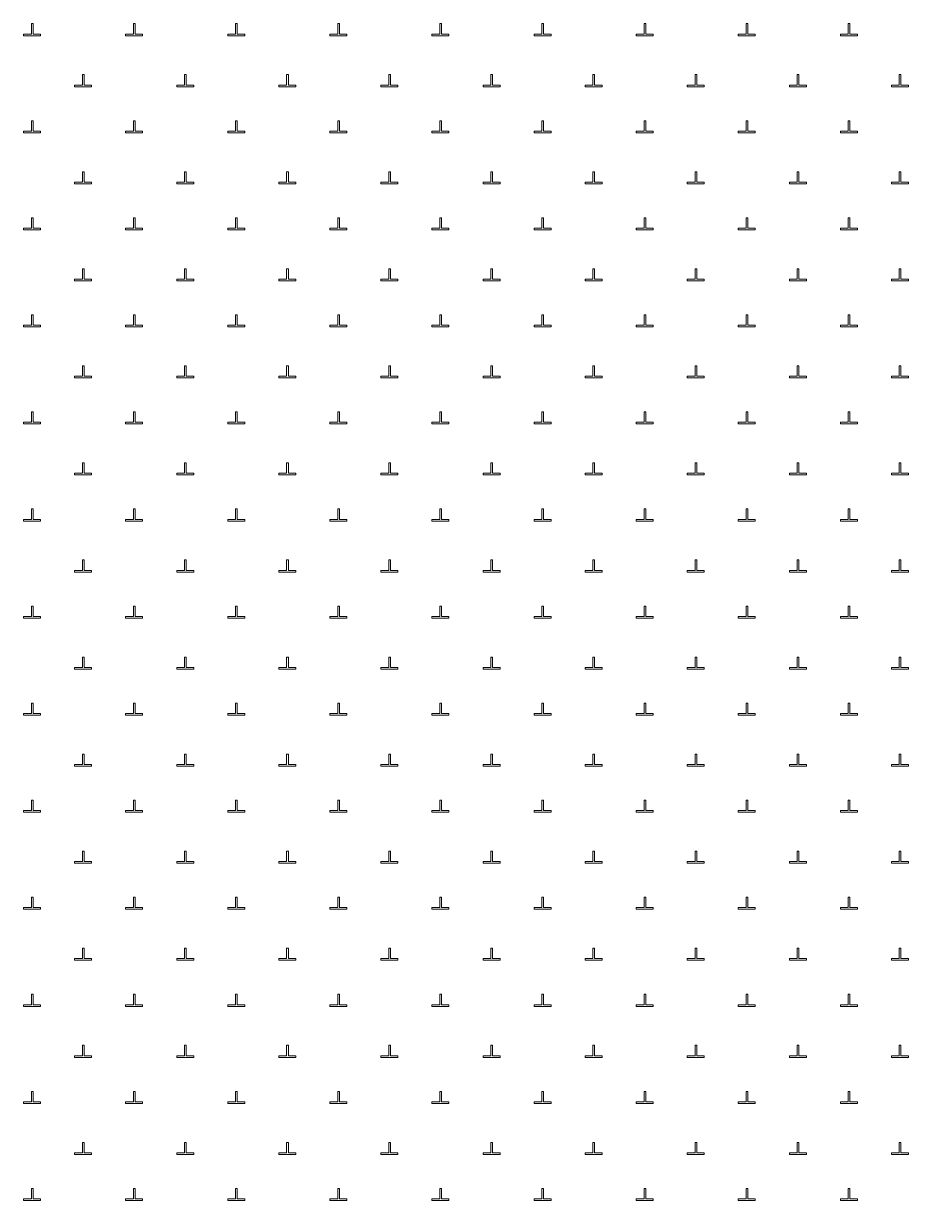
# Model space of a CAD drawing. Header units: metres. Extents: x 551390 to 552118, y 1837759 to 1838646.
# Drawn here: x 551945.41 to 551971.41, y 1838437.78 to 1838472.36 of the extents above; entities that cross this region are included whole.
import ezdxf

# ---------------------------------------------------------------- set-up
doc = ezdxf.new("R2010")
doc.units = ezdxf.units.M
doc.header["$LTSCALE"] = 0.8
doc.layers.add('19', color=7, linetype='Continuous', lineweight=13)

msp = doc.modelspace()

# ---------------------------------------------------------------- linework, layer by layer
at = {"layer": '19'}
for points in [[(551945.41, 1838472), (551945.91, 1838472), (551945.91, 1838472.05), (551945.69, 1838472.05), (551945.69, 1838472.36), (551945.64, 1838472.36), (551945.64, 1838472.05), (551945.41, 1838472.05)], [(551948.41, 1838472), (551948.91, 1838472), (551948.91, 1838472.05), (551948.69, 1838472.05), (551948.69, 1838472.36), (551948.64, 1838472.36), (551948.64, 1838472.05), (551948.41, 1838472.05)], [(551951.41, 1838472), (551951.91, 1838472), (551951.91, 1838472.05), (551951.69, 1838472.05), (551951.69, 1838472.36), (551951.64, 1838472.36), (551951.64, 1838472.05), (551951.41, 1838472.05)], [(551954.41, 1838472), (551954.91, 1838472), (551954.91, 1838472.05), (551954.69, 1838472.05), (551954.69, 1838472.36), (551954.64, 1838472.36), (551954.64, 1838472.05), (551954.41, 1838472.05)], [(551957.41, 1838472), (551957.91, 1838472), (551957.91, 1838472.05), (551957.69, 1838472.05), (551957.69, 1838472.36), (551957.64, 1838472.36), (551957.64, 1838472.05), (551957.41, 1838472.05)], [(551960.41, 1838472), (551960.91, 1838472), (551960.91, 1838472.05), (551960.69, 1838472.05), (551960.69, 1838472.36), (551960.64, 1838472.36), (551960.64, 1838472.05), (551960.41, 1838472.05)], [(551963.41, 1838472), (551963.91, 1838472), (551963.91, 1838472.05), (551963.69, 1838472.05), (551963.69, 1838472.36), (551963.64, 1838472.36), (551963.64, 1838472.05), (551963.41, 1838472.05)], [(551966.41, 1838472), (551966.91, 1838472), (551966.91, 1838472.05), (551966.69, 1838472.05), (551966.69, 1838472.36), (551966.64, 1838472.36), (551966.64, 1838472.05), (551966.41, 1838472.05)], [(551969.41, 1838472), (551969.91, 1838472), (551969.91, 1838472.05), (551969.69, 1838472.05), (551969.69, 1838472.36), (551969.64, 1838472.36), (551969.64, 1838472.05), (551969.41, 1838472.05)], [(551946.91, 1838470.5), (551947.41, 1838470.5), (551947.41, 1838470.55), (551947.19, 1838470.55), (551947.19, 1838470.86), (551947.14, 1838470.86), (551947.14, 1838470.55), (551946.91, 1838470.55)], [(551949.91, 1838470.5), (551950.41, 1838470.5), (551950.41, 1838470.55), (551950.19, 1838470.55), (551950.19, 1838470.86), (551950.14, 1838470.86), (551950.14, 1838470.55), (551949.91, 1838470.55)], [(551952.91, 1838470.5), (551953.41, 1838470.5), (551953.41, 1838470.55), (551953.19, 1838470.55), (551953.19, 1838470.86), (551953.14, 1838470.86), (551953.14, 1838470.55), (551952.91, 1838470.55)], [(551955.91, 1838470.5), (551956.41, 1838470.5), (551956.41, 1838470.55), (551956.19, 1838470.55), (551956.19, 1838470.86), (551956.14, 1838470.86), (551956.14, 1838470.55), (551955.91, 1838470.55)], [(551958.91, 1838470.5), (551959.41, 1838470.5), (551959.41, 1838470.55), (551959.19, 1838470.55), (551959.19, 1838470.86), (551959.14, 1838470.86), (551959.14, 1838470.55), (551958.91, 1838470.55)], [(551961.91, 1838470.5), (551962.41, 1838470.5), (551962.41, 1838470.55), (551962.19, 1838470.55), (551962.19, 1838470.86), (551962.14, 1838470.86), (551962.14, 1838470.55), (551961.91, 1838470.55)], [(551964.91, 1838470.5), (551965.41, 1838470.5), (551965.41, 1838470.55), (551965.19, 1838470.55), (551965.19, 1838470.86), (551965.14, 1838470.86), (551965.14, 1838470.55), (551964.91, 1838470.55)], [(551967.91, 1838470.5), (551968.41, 1838470.5), (551968.41, 1838470.55), (551968.19, 1838470.55), (551968.19, 1838470.86), (551968.14, 1838470.86), (551968.14, 1838470.55), (551967.91, 1838470.55)], [(551970.91, 1838470.5), (551971.41, 1838470.5), (551971.41, 1838470.55), (551971.19, 1838470.55), (551971.19, 1838470.86), (551971.14, 1838470.86), (551971.14, 1838470.55), (551970.91, 1838470.55)], [(551945.41, 1838469.15), (551945.91, 1838469.15), (551945.91, 1838469.2), (551945.69, 1838469.2), (551945.69, 1838469.5), (551945.64, 1838469.5), (551945.64, 1838469.2), (551945.41, 1838469.2)], [(551948.41, 1838469.15), (551948.91, 1838469.15), (551948.91, 1838469.2), (551948.69, 1838469.2), (551948.69, 1838469.5), (551948.64, 1838469.5), (551948.64, 1838469.2), (551948.41, 1838469.2)], [(551951.41, 1838469.15), (551951.91, 1838469.15), (551951.91, 1838469.2), (551951.69, 1838469.2), (551951.69, 1838469.5), (551951.64, 1838469.5), (551951.64, 1838469.2), (551951.41, 1838469.2)], [(551954.41, 1838469.15), (551954.91, 1838469.15), (551954.91, 1838469.2), (551954.69, 1838469.2), (551954.69, 1838469.5), (551954.64, 1838469.5), (551954.64, 1838469.2), (551954.41, 1838469.2)], [(551957.41, 1838469.15), (551957.91, 1838469.15), (551957.91, 1838469.2), (551957.69, 1838469.2), (551957.69, 1838469.5), (551957.64, 1838469.5), (551957.64, 1838469.2), (551957.41, 1838469.2)], [(551960.41, 1838469.15), (551960.91, 1838469.15), (551960.91, 1838469.2), (551960.69, 1838469.2), (551960.69, 1838469.5), (551960.64, 1838469.5), (551960.64, 1838469.2), (551960.41, 1838469.2)], [(551963.41, 1838469.15), (551963.91, 1838469.15), (551963.91, 1838469.2), (551963.69, 1838469.2), (551963.69, 1838469.5), (551963.64, 1838469.5), (551963.64, 1838469.2), (551963.41, 1838469.2)], [(551966.41, 1838469.15), (551966.91, 1838469.15), (551966.91, 1838469.2), (551966.69, 1838469.2), (551966.69, 1838469.5), (551966.64, 1838469.5), (551966.64, 1838469.2), (551966.41, 1838469.2)], [(551969.41, 1838469.15), (551969.91, 1838469.15), (551969.91, 1838469.2), (551969.69, 1838469.2), (551969.69, 1838469.5), (551969.64, 1838469.5), (551969.64, 1838469.2), (551969.41, 1838469.2)], [(551946.91, 1838467.65), (551947.41, 1838467.65), (551947.41, 1838467.7), (551947.19, 1838467.7), (551947.19, 1838468), (551947.14, 1838468), (551947.14, 1838467.7), (551946.91, 1838467.7)], [(551949.91, 1838467.65), (551950.41, 1838467.65), (551950.41, 1838467.7), (551950.19, 1838467.7), (551950.19, 1838468), (551950.14, 1838468), (551950.14, 1838467.7), (551949.91, 1838467.7)], [(551952.91, 1838467.65), (551953.41, 1838467.65), (551953.41, 1838467.7), (551953.19, 1838467.7), (551953.19, 1838468), (551953.14, 1838468), (551953.14, 1838467.7), (551952.91, 1838467.7)], [(551955.91, 1838467.65), (551956.41, 1838467.65), (551956.41, 1838467.7), (551956.19, 1838467.7), (551956.19, 1838468), (551956.14, 1838468), (551956.14, 1838467.7), (551955.91, 1838467.7)], [(551958.91, 1838467.65), (551959.41, 1838467.65), (551959.41, 1838467.7), (551959.19, 1838467.7), (551959.19, 1838468), (551959.14, 1838468), (551959.14, 1838467.7), (551958.91, 1838467.7)], [(551961.91, 1838467.65), (551962.41, 1838467.65), (551962.41, 1838467.7), (551962.19, 1838467.7), (551962.19, 1838468), (551962.14, 1838468), (551962.14, 1838467.7), (551961.91, 1838467.7)], [(551964.91, 1838467.65), (551965.41, 1838467.65), (551965.41, 1838467.7), (551965.19, 1838467.7), (551965.19, 1838468), (551965.14, 1838468), (551965.14, 1838467.7), (551964.91, 1838467.7)], [(551967.91, 1838467.65), (551968.41, 1838467.65), (551968.41, 1838467.7), (551968.19, 1838467.7), (551968.19, 1838468), (551968.14, 1838468), (551968.14, 1838467.7), (551967.91, 1838467.7)], [(551970.91, 1838467.65), (551971.41, 1838467.65), (551971.41, 1838467.7), (551971.19, 1838467.7), (551971.19, 1838468), (551971.14, 1838468), (551971.14, 1838467.7), (551970.91, 1838467.7)], [(551945.41, 1838466.3), (551945.91, 1838466.3), (551945.91, 1838466.35), (551945.69, 1838466.35), (551945.69, 1838466.65), (551945.64, 1838466.65), (551945.64, 1838466.35), (551945.41, 1838466.35)], [(551948.41, 1838466.3), (551948.91, 1838466.3), (551948.91, 1838466.35), (551948.69, 1838466.35), (551948.69, 1838466.65), (551948.64, 1838466.65), (551948.64, 1838466.35), (551948.41, 1838466.35)], [(551951.41, 1838466.3), (551951.91, 1838466.3), (551951.91, 1838466.35), (551951.69, 1838466.35), (551951.69, 1838466.65), (551951.64, 1838466.65), (551951.64, 1838466.35), (551951.41, 1838466.35)], [(551954.41, 1838466.3), (551954.91, 1838466.3), (551954.91, 1838466.35), (551954.69, 1838466.35), (551954.69, 1838466.65), (551954.64, 1838466.65), (551954.64, 1838466.35), (551954.41, 1838466.35)], [(551957.41, 1838466.3), (551957.91, 1838466.3), (551957.91, 1838466.35), (551957.69, 1838466.35), (551957.69, 1838466.65), (551957.64, 1838466.65), (551957.64, 1838466.35), (551957.41, 1838466.35)], [(551960.41, 1838466.3), (551960.91, 1838466.3), (551960.91, 1838466.35), (551960.69, 1838466.35), (551960.69, 1838466.65), (551960.64, 1838466.65), (551960.64, 1838466.35), (551960.41, 1838466.35)], [(551963.41, 1838466.3), (551963.91, 1838466.3), (551963.91, 1838466.35), (551963.69, 1838466.35), (551963.69, 1838466.65), (551963.64, 1838466.65), (551963.64, 1838466.35), (551963.41, 1838466.35)], [(551966.41, 1838466.3), (551966.91, 1838466.3), (551966.91, 1838466.35), (551966.69, 1838466.35), (551966.69, 1838466.65), (551966.64, 1838466.65), (551966.64, 1838466.35), (551966.41, 1838466.35)], [(551969.41, 1838466.3), (551969.91, 1838466.3), (551969.91, 1838466.35), (551969.69, 1838466.35), (551969.69, 1838466.65), (551969.64, 1838466.65), (551969.64, 1838466.35), (551969.41, 1838466.35)], [(551946.91, 1838464.8), (551947.41, 1838464.8), (551947.41, 1838464.85), (551947.19, 1838464.85), (551947.19, 1838465.15), (551947.14, 1838465.15), (551947.14, 1838464.85), (551946.91, 1838464.85)], [(551949.91, 1838464.8), (551950.41, 1838464.8), (551950.41, 1838464.85), (551950.19, 1838464.85), (551950.19, 1838465.15), (551950.14, 1838465.15), (551950.14, 1838464.85), (551949.91, 1838464.85)], [(551952.91, 1838464.8), (551953.41, 1838464.8), (551953.41, 1838464.85), (551953.19, 1838464.85), (551953.19, 1838465.15), (551953.14, 1838465.15), (551953.14, 1838464.85), (551952.91, 1838464.85)], [(551955.91, 1838464.8), (551956.41, 1838464.8), (551956.41, 1838464.85), (551956.19, 1838464.85), (551956.19, 1838465.15), (551956.14, 1838465.15), (551956.14, 1838464.85), (551955.91, 1838464.85)], [(551958.91, 1838464.8), (551959.41, 1838464.8), (551959.41, 1838464.85), (551959.19, 1838464.85), (551959.19, 1838465.15), (551959.14, 1838465.15), (551959.14, 1838464.85), (551958.91, 1838464.85)], [(551961.91, 1838464.8), (551962.41, 1838464.8), (551962.41, 1838464.85), (551962.19, 1838464.85), (551962.19, 1838465.15), (551962.14, 1838465.15), (551962.14, 1838464.85), (551961.91, 1838464.85)], [(551964.91, 1838464.8), (551965.41, 1838464.8), (551965.41, 1838464.85), (551965.19, 1838464.85), (551965.19, 1838465.15), (551965.14, 1838465.15), (551965.14, 1838464.85), (551964.91, 1838464.85)], [(551967.91, 1838464.8), (551968.41, 1838464.8), (551968.41, 1838464.85), (551968.19, 1838464.85), (551968.19, 1838465.15), (551968.14, 1838465.15), (551968.14, 1838464.85), (551967.91, 1838464.85)], [(551970.91, 1838464.8), (551971.41, 1838464.8), (551971.41, 1838464.85), (551971.19, 1838464.85), (551971.19, 1838465.15), (551971.14, 1838465.15), (551971.14, 1838464.85), (551970.91, 1838464.85)], [(551945.41, 1838463.45), (551945.91, 1838463.45), (551945.91, 1838463.5), (551945.69, 1838463.5), (551945.69, 1838463.8), (551945.64, 1838463.8), (551945.64, 1838463.5), (551945.41, 1838463.5)], [(551948.41, 1838463.45), (551948.91, 1838463.45), (551948.91, 1838463.5), (551948.69, 1838463.5), (551948.69, 1838463.8), (551948.64, 1838463.8), (551948.64, 1838463.5), (551948.41, 1838463.5)], [(551951.41, 1838463.45), (551951.91, 1838463.45), (551951.91, 1838463.5), (551951.69, 1838463.5), (551951.69, 1838463.8), (551951.64, 1838463.8), (551951.64, 1838463.5), (551951.41, 1838463.5)], [(551954.41, 1838463.45), (551954.91, 1838463.45), (551954.91, 1838463.5), (551954.69, 1838463.5), (551954.69, 1838463.8), (551954.64, 1838463.8), (551954.64, 1838463.5), (551954.41, 1838463.5)], [(551957.41, 1838463.45), (551957.91, 1838463.45), (551957.91, 1838463.5), (551957.69, 1838463.5), (551957.69, 1838463.8), (551957.64, 1838463.8), (551957.64, 1838463.5), (551957.41, 1838463.5)], [(551960.41, 1838463.45), (551960.91, 1838463.45), (551960.91, 1838463.5), (551960.69, 1838463.5), (551960.69, 1838463.8), (551960.64, 1838463.8), (551960.64, 1838463.5), (551960.41, 1838463.5)], [(551963.41, 1838463.45), (551963.91, 1838463.45), (551963.91, 1838463.5), (551963.69, 1838463.5), (551963.69, 1838463.8), (551963.64, 1838463.8), (551963.64, 1838463.5), (551963.41, 1838463.5)], [(551966.41, 1838463.45), (551966.91, 1838463.45), (551966.91, 1838463.5), (551966.69, 1838463.5), (551966.69, 1838463.8), (551966.64, 1838463.8), (551966.64, 1838463.5), (551966.41, 1838463.5)], [(551969.41, 1838463.45), (551969.91, 1838463.45), (551969.91, 1838463.5), (551969.69, 1838463.5), (551969.69, 1838463.8), (551969.64, 1838463.8), (551969.64, 1838463.5), (551969.41, 1838463.5)], [(551946.91, 1838461.95), (551947.41, 1838461.95), (551947.41, 1838462), (551947.19, 1838462), (551947.19, 1838462.3), (551947.14, 1838462.3), (551947.14, 1838462), (551946.91, 1838462)], [(551949.91, 1838461.95), (551950.41, 1838461.95), (551950.41, 1838462), (551950.19, 1838462), (551950.19, 1838462.3), (551950.14, 1838462.3), (551950.14, 1838462), (551949.91, 1838462)], [(551952.91, 1838461.95), (551953.41, 1838461.95), (551953.41, 1838462), (551953.19, 1838462), (551953.19, 1838462.3), (551953.14, 1838462.3), (551953.14, 1838462), (551952.91, 1838462)], [(551955.91, 1838461.95), (551956.41, 1838461.95), (551956.41, 1838462), (551956.19, 1838462), (551956.19, 1838462.3), (551956.14, 1838462.3), (551956.14, 1838462), (551955.91, 1838462)], [(551958.91, 1838461.95), (551959.41, 1838461.95), (551959.41, 1838462), (551959.19, 1838462), (551959.19, 1838462.3), (551959.14, 1838462.3), (551959.14, 1838462), (551958.91, 1838462)], [(551961.91, 1838461.95), (551962.41, 1838461.95), (551962.41, 1838462), (551962.19, 1838462), (551962.19, 1838462.3), (551962.14, 1838462.3), (551962.14, 1838462), (551961.91, 1838462)], [(551964.91, 1838461.95), (551965.41, 1838461.95), (551965.41, 1838462), (551965.19, 1838462), (551965.19, 1838462.3), (551965.14, 1838462.3), (551965.14, 1838462), (551964.91, 1838462)], [(551967.91, 1838461.95), (551968.41, 1838461.95), (551968.41, 1838462), (551968.19, 1838462), (551968.19, 1838462.3), (551968.14, 1838462.3), (551968.14, 1838462), (551967.91, 1838462)], [(551970.91, 1838461.95), (551971.41, 1838461.95), (551971.41, 1838462), (551971.19, 1838462), (551971.19, 1838462.3), (551971.14, 1838462.3), (551971.14, 1838462), (551970.91, 1838462)], [(551945.41, 1838460.6), (551945.91, 1838460.6), (551945.91, 1838460.65), (551945.69, 1838460.65), (551945.69, 1838460.95), (551945.64, 1838460.95), (551945.64, 1838460.65), (551945.41, 1838460.65)], [(551948.41, 1838460.6), (551948.91, 1838460.6), (551948.91, 1838460.65), (551948.69, 1838460.65), (551948.69, 1838460.95), (551948.64, 1838460.95), (551948.64, 1838460.65), (551948.41, 1838460.65)], [(551951.41, 1838460.6), (551951.91, 1838460.6), (551951.91, 1838460.65), (551951.69, 1838460.65), (551951.69, 1838460.95), (551951.64, 1838460.95), (551951.64, 1838460.65), (551951.41, 1838460.65)], [(551954.41, 1838460.6), (551954.91, 1838460.6), (551954.91, 1838460.65), (551954.69, 1838460.65), (551954.69, 1838460.95), (551954.64, 1838460.95), (551954.64, 1838460.65), (551954.41, 1838460.65)], [(551957.41, 1838460.6), (551957.91, 1838460.6), (551957.91, 1838460.65), (551957.69, 1838460.65), (551957.69, 1838460.95), (551957.64, 1838460.95), (551957.64, 1838460.65), (551957.41, 1838460.65)], [(551960.41, 1838460.6), (551960.91, 1838460.6), (551960.91, 1838460.65), (551960.69, 1838460.65), (551960.69, 1838460.95), (551960.64, 1838460.95), (551960.64, 1838460.65), (551960.41, 1838460.65)], [(551963.41, 1838460.6), (551963.91, 1838460.6), (551963.91, 1838460.65), (551963.69, 1838460.65), (551963.69, 1838460.95), (551963.64, 1838460.95), (551963.64, 1838460.65), (551963.41, 1838460.65)], [(551966.41, 1838460.6), (551966.91, 1838460.6), (551966.91, 1838460.65), (551966.69, 1838460.65), (551966.69, 1838460.95), (551966.64, 1838460.95), (551966.64, 1838460.65), (551966.41, 1838460.65)], [(551969.41, 1838460.6), (551969.91, 1838460.6), (551969.91, 1838460.65), (551969.69, 1838460.65), (551969.69, 1838460.95), (551969.64, 1838460.95), (551969.64, 1838460.65), (551969.41, 1838460.65)], [(551946.91, 1838459.1), (551947.41, 1838459.1), (551947.41, 1838459.15), (551947.19, 1838459.15), (551947.19, 1838459.45), (551947.14, 1838459.45), (551947.14, 1838459.15), (551946.91, 1838459.15)], [(551949.91, 1838459.1), (551950.41, 1838459.1), (551950.41, 1838459.15), (551950.19, 1838459.15), (551950.19, 1838459.45), (551950.14, 1838459.45), (551950.14, 1838459.15), (551949.91, 1838459.15)], [(551952.91, 1838459.1), (551953.41, 1838459.1), (551953.41, 1838459.15), (551953.19, 1838459.15), (551953.19, 1838459.45), (551953.14, 1838459.45), (551953.14, 1838459.15), (551952.91, 1838459.15)], [(551955.91, 1838459.1), (551956.41, 1838459.1), (551956.41, 1838459.15), (551956.19, 1838459.15), (551956.19, 1838459.45), (551956.14, 1838459.45), (551956.14, 1838459.15), (551955.91, 1838459.15)], [(551958.91, 1838459.1), (551959.41, 1838459.1), (551959.41, 1838459.15), (551959.19, 1838459.15), (551959.19, 1838459.45), (551959.14, 1838459.45), (551959.14, 1838459.15), (551958.91, 1838459.15)], [(551961.91, 1838459.1), (551962.41, 1838459.1), (551962.41, 1838459.15), (551962.19, 1838459.15), (551962.19, 1838459.45), (551962.14, 1838459.45), (551962.14, 1838459.15), (551961.91, 1838459.15)], [(551964.91, 1838459.1), (551965.41, 1838459.1), (551965.41, 1838459.15), (551965.19, 1838459.15), (551965.19, 1838459.45), (551965.14, 1838459.45), (551965.14, 1838459.15), (551964.91, 1838459.15)], [(551967.91, 1838459.1), (551968.41, 1838459.1), (551968.41, 1838459.15), (551968.19, 1838459.15), (551968.19, 1838459.45), (551968.14, 1838459.45), (551968.14, 1838459.15), (551967.91, 1838459.15)], [(551970.91, 1838459.1), (551971.41, 1838459.1), (551971.41, 1838459.15), (551971.19, 1838459.15), (551971.19, 1838459.45), (551971.14, 1838459.45), (551971.14, 1838459.15), (551970.91, 1838459.15)], [(551945.41, 1838457.74), (551945.91, 1838457.74), (551945.91, 1838457.79), (551945.69, 1838457.79), (551945.69, 1838458.1), (551945.64, 1838458.1), (551945.64, 1838457.79), (551945.41, 1838457.79)], [(551948.41, 1838457.74), (551948.91, 1838457.74), (551948.91, 1838457.79), (551948.69, 1838457.79), (551948.69, 1838458.1), (551948.64, 1838458.1), (551948.64, 1838457.79), (551948.41, 1838457.79)], [(551951.41, 1838457.74), (551951.91, 1838457.74), (551951.91, 1838457.79), (551951.69, 1838457.79), (551951.69, 1838458.1), (551951.64, 1838458.1), (551951.64, 1838457.79), (551951.41, 1838457.79)], [(551954.41, 1838457.74), (551954.91, 1838457.74), (551954.91, 1838457.79), (551954.69, 1838457.79), (551954.69, 1838458.1), (551954.64, 1838458.1), (551954.64, 1838457.79), (551954.41, 1838457.79)], [(551957.41, 1838457.74), (551957.91, 1838457.74), (551957.91, 1838457.79), (551957.69, 1838457.79), (551957.69, 1838458.1), (551957.64, 1838458.1), (551957.64, 1838457.79), (551957.41, 1838457.79)], [(551960.41, 1838457.74), (551960.91, 1838457.74), (551960.91, 1838457.79), (551960.69, 1838457.79), (551960.69, 1838458.1), (551960.64, 1838458.1), (551960.64, 1838457.79), (551960.41, 1838457.79)], [(551963.41, 1838457.74), (551963.91, 1838457.74), (551963.91, 1838457.79), (551963.69, 1838457.79), (551963.69, 1838458.1), (551963.64, 1838458.1), (551963.64, 1838457.79), (551963.41, 1838457.79)], [(551966.41, 1838457.74), (551966.91, 1838457.74), (551966.91, 1838457.79), (551966.69, 1838457.79), (551966.69, 1838458.1), (551966.64, 1838458.1), (551966.64, 1838457.79), (551966.41, 1838457.79)], [(551969.41, 1838457.74), (551969.91, 1838457.74), (551969.91, 1838457.79), (551969.69, 1838457.79), (551969.69, 1838458.1), (551969.64, 1838458.1), (551969.64, 1838457.79), (551969.41, 1838457.79)], [(551946.91, 1838456.24), (551947.41, 1838456.24), (551947.41, 1838456.29), (551947.19, 1838456.29), (551947.19, 1838456.6), (551947.14, 1838456.6), (551947.14, 1838456.29), (551946.91, 1838456.29)], [(551949.91, 1838456.24), (551950.41, 1838456.24), (551950.41, 1838456.29), (551950.19, 1838456.29), (551950.19, 1838456.6), (551950.14, 1838456.6), (551950.14, 1838456.29), (551949.91, 1838456.29)], [(551952.91, 1838456.24), (551953.41, 1838456.24), (551953.41, 1838456.29), (551953.19, 1838456.29), (551953.19, 1838456.6), (551953.14, 1838456.6), (551953.14, 1838456.29), (551952.91, 1838456.29)], [(551955.91, 1838456.24), (551956.41, 1838456.24), (551956.41, 1838456.29), (551956.19, 1838456.29), (551956.19, 1838456.6), (551956.14, 1838456.6), (551956.14, 1838456.29), (551955.91, 1838456.29)], [(551958.91, 1838456.24), (551959.41, 1838456.24), (551959.41, 1838456.29), (551959.19, 1838456.29), (551959.19, 1838456.6), (551959.14, 1838456.6), (551959.14, 1838456.29), (551958.91, 1838456.29)], [(551961.91, 1838456.24), (551962.41, 1838456.24), (551962.41, 1838456.29), (551962.19, 1838456.29), (551962.19, 1838456.6), (551962.14, 1838456.6), (551962.14, 1838456.29), (551961.91, 1838456.29)], [(551964.91, 1838456.24), (551965.41, 1838456.24), (551965.41, 1838456.29), (551965.19, 1838456.29), (551965.19, 1838456.6), (551965.14, 1838456.6), (551965.14, 1838456.29), (551964.91, 1838456.29)], [(551967.91, 1838456.24), (551968.41, 1838456.24), (551968.41, 1838456.29), (551968.19, 1838456.29), (551968.19, 1838456.6), (551968.14, 1838456.6), (551968.14, 1838456.29), (551967.91, 1838456.29)], [(551970.91, 1838456.24), (551971.41, 1838456.24), (551971.41, 1838456.29), (551971.19, 1838456.29), (551971.19, 1838456.6), (551971.14, 1838456.6), (551971.14, 1838456.29), (551970.91, 1838456.29)], [(551945.41, 1838454.89), (551945.91, 1838454.89), (551945.91, 1838454.94), (551945.69, 1838454.94), (551945.69, 1838455.24), (551945.64, 1838455.24), (551945.64, 1838454.94), (551945.41, 1838454.94)], [(551948.41, 1838454.89), (551948.91, 1838454.89), (551948.91, 1838454.94), (551948.69, 1838454.94), (551948.69, 1838455.24), (551948.64, 1838455.24), (551948.64, 1838454.94), (551948.41, 1838454.94)], [(551951.41, 1838454.89), (551951.91, 1838454.89), (551951.91, 1838454.94), (551951.69, 1838454.94), (551951.69, 1838455.24), (551951.64, 1838455.24), (551951.64, 1838454.94), (551951.41, 1838454.94)], [(551954.41, 1838454.89), (551954.91, 1838454.89), (551954.91, 1838454.94), (551954.69, 1838454.94), (551954.69, 1838455.24), (551954.64, 1838455.24), (551954.64, 1838454.94), (551954.41, 1838454.94)], [(551957.41, 1838454.89), (551957.91, 1838454.89), (551957.91, 1838454.94), (551957.69, 1838454.94), (551957.69, 1838455.24), (551957.64, 1838455.24), (551957.64, 1838454.94), (551957.41, 1838454.94)], [(551960.41, 1838454.89), (551960.91, 1838454.89), (551960.91, 1838454.94), (551960.69, 1838454.94), (551960.69, 1838455.24), (551960.64, 1838455.24), (551960.64, 1838454.94), (551960.41, 1838454.94)], [(551963.41, 1838454.89), (551963.91, 1838454.89), (551963.91, 1838454.94), (551963.69, 1838454.94), (551963.69, 1838455.24), (551963.64, 1838455.24), (551963.64, 1838454.94), (551963.41, 1838454.94)], [(551966.41, 1838454.89), (551966.91, 1838454.89), (551966.91, 1838454.94), (551966.69, 1838454.94), (551966.69, 1838455.24), (551966.64, 1838455.24), (551966.64, 1838454.94), (551966.41, 1838454.94)], [(551969.41, 1838454.89), (551969.91, 1838454.89), (551969.91, 1838454.94), (551969.69, 1838454.94), (551969.69, 1838455.24), (551969.64, 1838455.24), (551969.64, 1838454.94), (551969.41, 1838454.94)], [(551946.91, 1838453.39), (551947.41, 1838453.39), (551947.41, 1838453.44), (551947.19, 1838453.44), (551947.19, 1838453.74), (551947.14, 1838453.74), (551947.14, 1838453.44), (551946.91, 1838453.44)], [(551949.91, 1838453.39), (551950.41, 1838453.39), (551950.41, 1838453.44), (551950.19, 1838453.44), (551950.19, 1838453.74), (551950.14, 1838453.74), (551950.14, 1838453.44), (551949.91, 1838453.44)], [(551952.91, 1838453.39), (551953.41, 1838453.39), (551953.41, 1838453.44), (551953.19, 1838453.44), (551953.19, 1838453.74), (551953.14, 1838453.74), (551953.14, 1838453.44), (551952.91, 1838453.44)], [(551955.91, 1838453.39), (551956.41, 1838453.39), (551956.41, 1838453.44), (551956.19, 1838453.44), (551956.19, 1838453.74), (551956.14, 1838453.74), (551956.14, 1838453.44), (551955.91, 1838453.44)], [(551958.91, 1838453.39), (551959.41, 1838453.39), (551959.41, 1838453.44), (551959.19, 1838453.44), (551959.19, 1838453.74), (551959.14, 1838453.74), (551959.14, 1838453.44), (551958.91, 1838453.44)], [(551961.91, 1838453.39), (551962.41, 1838453.39), (551962.41, 1838453.44), (551962.19, 1838453.44), (551962.19, 1838453.74), (551962.14, 1838453.74), (551962.14, 1838453.44), (551961.91, 1838453.44)], [(551964.91, 1838453.39), (551965.41, 1838453.39), (551965.41, 1838453.44), (551965.19, 1838453.44), (551965.19, 1838453.74), (551965.14, 1838453.74), (551965.14, 1838453.44), (551964.91, 1838453.44)], [(551967.91, 1838453.39), (551968.41, 1838453.39), (551968.41, 1838453.44), (551968.19, 1838453.44), (551968.19, 1838453.74), (551968.14, 1838453.74), (551968.14, 1838453.44), (551967.91, 1838453.44)], [(551970.91, 1838453.39), (551971.41, 1838453.39), (551971.41, 1838453.44), (551971.19, 1838453.44), (551971.19, 1838453.74), (551971.14, 1838453.74), (551971.14, 1838453.44), (551970.91, 1838453.44)], [(551945.41, 1838452.04), (551945.91, 1838452.04), (551945.91, 1838452.09), (551945.69, 1838452.09), (551945.69, 1838452.39), (551945.64, 1838452.39), (551945.64, 1838452.09), (551945.41, 1838452.09)], [(551948.41, 1838452.04), (551948.91, 1838452.04), (551948.91, 1838452.09), (551948.69, 1838452.09), (551948.69, 1838452.39), (551948.64, 1838452.39), (551948.64, 1838452.09), (551948.41, 1838452.09)], [(551951.41, 1838452.04), (551951.91, 1838452.04), (551951.91, 1838452.09), (551951.69, 1838452.09), (551951.69, 1838452.39), (551951.64, 1838452.39), (551951.64, 1838452.09), (551951.41, 1838452.09)], [(551954.41, 1838452.04), (551954.91, 1838452.04), (551954.91, 1838452.09), (551954.69, 1838452.09), (551954.69, 1838452.39), (551954.64, 1838452.39), (551954.64, 1838452.09), (551954.41, 1838452.09)], [(551957.41, 1838452.04), (551957.91, 1838452.04), (551957.91, 1838452.09), (551957.69, 1838452.09), (551957.69, 1838452.39), (551957.64, 1838452.39), (551957.64, 1838452.09), (551957.41, 1838452.09)], [(551960.41, 1838452.04), (551960.91, 1838452.04), (551960.91, 1838452.09), (551960.69, 1838452.09), (551960.69, 1838452.39), (551960.64, 1838452.39), (551960.64, 1838452.09), (551960.41, 1838452.09)], [(551963.41, 1838452.04), (551963.91, 1838452.04), (551963.91, 1838452.09), (551963.69, 1838452.09), (551963.69, 1838452.39), (551963.64, 1838452.39), (551963.64, 1838452.09), (551963.41, 1838452.09)], [(551966.41, 1838452.04), (551966.91, 1838452.04), (551966.91, 1838452.09), (551966.69, 1838452.09), (551966.69, 1838452.39), (551966.64, 1838452.39), (551966.64, 1838452.09), (551966.41, 1838452.09)], [(551969.41, 1838452.04), (551969.91, 1838452.04), (551969.91, 1838452.09), (551969.69, 1838452.09), (551969.69, 1838452.39), (551969.64, 1838452.39), (551969.64, 1838452.09), (551969.41, 1838452.09)], [(551946.91, 1838450.54), (551947.41, 1838450.54), (551947.41, 1838450.59), (551947.19, 1838450.59), (551947.19, 1838450.89), (551947.14, 1838450.89), (551947.14, 1838450.59), (551946.91, 1838450.59)], [(551949.91, 1838450.54), (551950.41, 1838450.54), (551950.41, 1838450.59), (551950.19, 1838450.59), (551950.19, 1838450.89), (551950.14, 1838450.89), (551950.14, 1838450.59), (551949.91, 1838450.59)], [(551952.91, 1838450.54), (551953.41, 1838450.54), (551953.41, 1838450.59), (551953.19, 1838450.59), (551953.19, 1838450.89), (551953.14, 1838450.89), (551953.14, 1838450.59), (551952.91, 1838450.59)], [(551955.91, 1838450.54), (551956.41, 1838450.54), (551956.41, 1838450.59), (551956.19, 1838450.59), (551956.19, 1838450.89), (551956.14, 1838450.89), (551956.14, 1838450.59), (551955.91, 1838450.59)], [(551958.91, 1838450.54), (551959.41, 1838450.54), (551959.41, 1838450.59), (551959.19, 1838450.59), (551959.19, 1838450.89), (551959.14, 1838450.89), (551959.14, 1838450.59), (551958.91, 1838450.59)], [(551961.91, 1838450.54), (551962.41, 1838450.54), (551962.41, 1838450.59), (551962.19, 1838450.59), (551962.19, 1838450.89), (551962.14, 1838450.89), (551962.14, 1838450.59), (551961.91, 1838450.59)], [(551964.91, 1838450.54), (551965.41, 1838450.54), (551965.41, 1838450.59), (551965.19, 1838450.59), (551965.19, 1838450.89), (551965.14, 1838450.89), (551965.14, 1838450.59), (551964.91, 1838450.59)], [(551967.91, 1838450.54), (551968.41, 1838450.54), (551968.41, 1838450.59), (551968.19, 1838450.59), (551968.19, 1838450.89), (551968.14, 1838450.89), (551968.14, 1838450.59), (551967.91, 1838450.59)], [(551970.91, 1838450.54), (551971.41, 1838450.54), (551971.41, 1838450.59), (551971.19, 1838450.59), (551971.19, 1838450.89), (551971.14, 1838450.89), (551971.14, 1838450.59), (551970.91, 1838450.59)], [(551945.41, 1838449.19), (551945.91, 1838449.19), (551945.91, 1838449.24), (551945.69, 1838449.24), (551945.69, 1838449.54), (551945.64, 1838449.54), (551945.64, 1838449.24), (551945.41, 1838449.24)], [(551948.41, 1838449.19), (551948.91, 1838449.19), (551948.91, 1838449.24), (551948.69, 1838449.24), (551948.69, 1838449.54), (551948.64, 1838449.54), (551948.64, 1838449.24), (551948.41, 1838449.24)], [(551951.41, 1838449.19), (551951.91, 1838449.19), (551951.91, 1838449.24), (551951.69, 1838449.24), (551951.69, 1838449.54), (551951.64, 1838449.54), (551951.64, 1838449.24), (551951.41, 1838449.24)], [(551954.41, 1838449.19), (551954.91, 1838449.19), (551954.91, 1838449.24), (551954.69, 1838449.24), (551954.69, 1838449.54), (551954.64, 1838449.54), (551954.64, 1838449.24), (551954.41, 1838449.24)], [(551957.41, 1838449.19), (551957.91, 1838449.19), (551957.91, 1838449.24), (551957.69, 1838449.24), (551957.69, 1838449.54), (551957.64, 1838449.54), (551957.64, 1838449.24), (551957.41, 1838449.24)], [(551960.41, 1838449.19), (551960.91, 1838449.19), (551960.91, 1838449.24), (551960.69, 1838449.24), (551960.69, 1838449.54), (551960.64, 1838449.54), (551960.64, 1838449.24), (551960.41, 1838449.24)], [(551963.41, 1838449.19), (551963.91, 1838449.19), (551963.91, 1838449.24), (551963.69, 1838449.24), (551963.69, 1838449.54), (551963.64, 1838449.54), (551963.64, 1838449.24), (551963.41, 1838449.24)], [(551966.41, 1838449.19), (551966.91, 1838449.19), (551966.91, 1838449.24), (551966.69, 1838449.24), (551966.69, 1838449.54), (551966.64, 1838449.54), (551966.64, 1838449.24), (551966.41, 1838449.24)], [(551969.41, 1838449.19), (551969.91, 1838449.19), (551969.91, 1838449.24), (551969.69, 1838449.24), (551969.69, 1838449.54), (551969.64, 1838449.54), (551969.64, 1838449.24), (551969.41, 1838449.24)], [(551946.91, 1838447.69), (551947.41, 1838447.69), (551947.41, 1838447.74), (551947.19, 1838447.74), (551947.19, 1838448.04), (551947.14, 1838448.04), (551947.14, 1838447.74), (551946.91, 1838447.74)], [(551949.91, 1838447.69), (551950.41, 1838447.69), (551950.41, 1838447.74), (551950.19, 1838447.74), (551950.19, 1838448.04), (551950.14, 1838448.04), (551950.14, 1838447.74), (551949.91, 1838447.74)], [(551952.91, 1838447.69), (551953.41, 1838447.69), (551953.41, 1838447.74), (551953.19, 1838447.74), (551953.19, 1838448.04), (551953.14, 1838448.04), (551953.14, 1838447.74), (551952.91, 1838447.74)], [(551955.91, 1838447.69), (551956.41, 1838447.69), (551956.41, 1838447.74), (551956.19, 1838447.74), (551956.19, 1838448.04), (551956.14, 1838448.04), (551956.14, 1838447.74), (551955.91, 1838447.74)], [(551958.91, 1838447.69), (551959.41, 1838447.69), (551959.41, 1838447.74), (551959.19, 1838447.74), (551959.19, 1838448.04), (551959.14, 1838448.04), (551959.14, 1838447.74), (551958.91, 1838447.74)], [(551961.91, 1838447.69), (551962.41, 1838447.69), (551962.41, 1838447.74), (551962.19, 1838447.74), (551962.19, 1838448.04), (551962.14, 1838448.04), (551962.14, 1838447.74), (551961.91, 1838447.74)], [(551964.91, 1838447.69), (551965.41, 1838447.69), (551965.41, 1838447.74), (551965.19, 1838447.74), (551965.19, 1838448.04), (551965.14, 1838448.04), (551965.14, 1838447.74), (551964.91, 1838447.74)], [(551967.91, 1838447.69), (551968.41, 1838447.69), (551968.41, 1838447.74), (551968.19, 1838447.74), (551968.19, 1838448.04), (551968.14, 1838448.04), (551968.14, 1838447.74), (551967.91, 1838447.74)], [(551970.91, 1838447.69), (551971.41, 1838447.69), (551971.41, 1838447.74), (551971.19, 1838447.74), (551971.19, 1838448.04), (551971.14, 1838448.04), (551971.14, 1838447.74), (551970.91, 1838447.74)], [(551945.41, 1838446.34), (551945.91, 1838446.34), (551945.91, 1838446.39), (551945.69, 1838446.39), (551945.69, 1838446.69), (551945.64, 1838446.69), (551945.64, 1838446.39), (551945.41, 1838446.39)], [(551948.41, 1838446.34), (551948.91, 1838446.34), (551948.91, 1838446.39), (551948.69, 1838446.39), (551948.69, 1838446.69), (551948.64, 1838446.69), (551948.64, 1838446.39), (551948.41, 1838446.39)], [(551951.41, 1838446.34), (551951.91, 1838446.34), (551951.91, 1838446.39), (551951.69, 1838446.39), (551951.69, 1838446.69), (551951.64, 1838446.69), (551951.64, 1838446.39), (551951.41, 1838446.39)], [(551954.41, 1838446.34), (551954.91, 1838446.34), (551954.91, 1838446.39), (551954.69, 1838446.39), (551954.69, 1838446.69), (551954.64, 1838446.69), (551954.64, 1838446.39), (551954.41, 1838446.39)], [(551957.41, 1838446.34), (551957.91, 1838446.34), (551957.91, 1838446.39), (551957.69, 1838446.39), (551957.69, 1838446.69), (551957.64, 1838446.69), (551957.64, 1838446.39), (551957.41, 1838446.39)], [(551960.41, 1838446.34), (551960.91, 1838446.34), (551960.91, 1838446.39), (551960.69, 1838446.39), (551960.69, 1838446.69), (551960.64, 1838446.69), (551960.64, 1838446.39), (551960.41, 1838446.39)], [(551963.41, 1838446.34), (551963.91, 1838446.34), (551963.91, 1838446.39), (551963.69, 1838446.39), (551963.69, 1838446.69), (551963.64, 1838446.69), (551963.64, 1838446.39), (551963.41, 1838446.39)], [(551966.41, 1838446.34), (551966.91, 1838446.34), (551966.91, 1838446.39), (551966.69, 1838446.39), (551966.69, 1838446.69), (551966.64, 1838446.69), (551966.64, 1838446.39), (551966.41, 1838446.39)], [(551969.41, 1838446.34), (551969.91, 1838446.34), (551969.91, 1838446.39), (551969.69, 1838446.39), (551969.69, 1838446.69), (551969.64, 1838446.69), (551969.64, 1838446.39), (551969.41, 1838446.39)], [(551946.91, 1838444.84), (551947.41, 1838444.84), (551947.41, 1838444.89), (551947.19, 1838444.89), (551947.19, 1838445.19), (551947.14, 1838445.19), (551947.14, 1838444.89), (551946.91, 1838444.89)], [(551949.91, 1838444.84), (551950.41, 1838444.84), (551950.41, 1838444.89), (551950.19, 1838444.89), (551950.19, 1838445.19), (551950.14, 1838445.19), (551950.14, 1838444.89), (551949.91, 1838444.89)], [(551952.91, 1838444.84), (551953.41, 1838444.84), (551953.41, 1838444.89), (551953.19, 1838444.89), (551953.19, 1838445.19), (551953.14, 1838445.19), (551953.14, 1838444.89), (551952.91, 1838444.89)], [(551955.91, 1838444.84), (551956.41, 1838444.84), (551956.41, 1838444.89), (551956.19, 1838444.89), (551956.19, 1838445.19), (551956.14, 1838445.19), (551956.14, 1838444.89), (551955.91, 1838444.89)], [(551958.91, 1838444.84), (551959.41, 1838444.84), (551959.41, 1838444.89), (551959.19, 1838444.89), (551959.19, 1838445.19), (551959.14, 1838445.19), (551959.14, 1838444.89), (551958.91, 1838444.89)], [(551961.91, 1838444.84), (551962.41, 1838444.84), (551962.41, 1838444.89), (551962.19, 1838444.89), (551962.19, 1838445.19), (551962.14, 1838445.19), (551962.14, 1838444.89), (551961.91, 1838444.89)], [(551964.91, 1838444.84), (551965.41, 1838444.84), (551965.41, 1838444.89), (551965.19, 1838444.89), (551965.19, 1838445.19), (551965.14, 1838445.19), (551965.14, 1838444.89), (551964.91, 1838444.89)], [(551967.91, 1838444.84), (551968.41, 1838444.84), (551968.41, 1838444.89), (551968.19, 1838444.89), (551968.19, 1838445.19), (551968.14, 1838445.19), (551968.14, 1838444.89), (551967.91, 1838444.89)], [(551970.91, 1838444.84), (551971.41, 1838444.84), (551971.41, 1838444.89), (551971.19, 1838444.89), (551971.19, 1838445.19), (551971.14, 1838445.19), (551971.14, 1838444.89), (551970.91, 1838444.89)], [(551945.41, 1838443.48), (551945.91, 1838443.48), (551945.91, 1838443.53), (551945.69, 1838443.53), (551945.69, 1838443.84), (551945.64, 1838443.84), (551945.64, 1838443.53), (551945.41, 1838443.53)], [(551948.41, 1838443.48), (551948.91, 1838443.48), (551948.91, 1838443.53), (551948.69, 1838443.53), (551948.69, 1838443.84), (551948.64, 1838443.84), (551948.64, 1838443.53), (551948.41, 1838443.53)], [(551951.41, 1838443.48), (551951.91, 1838443.48), (551951.91, 1838443.53), (551951.69, 1838443.53), (551951.69, 1838443.84), (551951.64, 1838443.84), (551951.64, 1838443.53), (551951.41, 1838443.53)], [(551954.41, 1838443.48), (551954.91, 1838443.48), (551954.91, 1838443.53), (551954.69, 1838443.53), (551954.69, 1838443.84), (551954.64, 1838443.84), (551954.64, 1838443.53), (551954.41, 1838443.53)], [(551957.41, 1838443.48), (551957.91, 1838443.48), (551957.91, 1838443.53), (551957.69, 1838443.53), (551957.69, 1838443.84), (551957.64, 1838443.84), (551957.64, 1838443.53), (551957.41, 1838443.53)], [(551960.41, 1838443.48), (551960.91, 1838443.48), (551960.91, 1838443.53), (551960.69, 1838443.53), (551960.69, 1838443.84), (551960.64, 1838443.84), (551960.64, 1838443.53), (551960.41, 1838443.53)], [(551963.41, 1838443.48), (551963.91, 1838443.48), (551963.91, 1838443.53), (551963.69, 1838443.53), (551963.69, 1838443.84), (551963.64, 1838443.84), (551963.64, 1838443.53), (551963.41, 1838443.53)], [(551966.41, 1838443.48), (551966.91, 1838443.48), (551966.91, 1838443.53), (551966.69, 1838443.53), (551966.69, 1838443.84), (551966.64, 1838443.84), (551966.64, 1838443.53), (551966.41, 1838443.53)], [(551969.41, 1838443.48), (551969.91, 1838443.48), (551969.91, 1838443.53), (551969.69, 1838443.53), (551969.69, 1838443.84), (551969.64, 1838443.84), (551969.64, 1838443.53), (551969.41, 1838443.53)], [(551946.91, 1838441.98), (551947.41, 1838441.98), (551947.41, 1838442.03), (551947.19, 1838442.03), (551947.19, 1838442.34), (551947.14, 1838442.34), (551947.14, 1838442.03), (551946.91, 1838442.03)], [(551949.91, 1838441.98), (551950.41, 1838441.98), (551950.41, 1838442.03), (551950.19, 1838442.03), (551950.19, 1838442.34), (551950.14, 1838442.34), (551950.14, 1838442.03), (551949.91, 1838442.03)], [(551952.91, 1838441.98), (551953.41, 1838441.98), (551953.41, 1838442.03), (551953.19, 1838442.03), (551953.19, 1838442.34), (551953.14, 1838442.34), (551953.14, 1838442.03), (551952.91, 1838442.03)], [(551955.91, 1838441.98), (551956.41, 1838441.98), (551956.41, 1838442.03), (551956.19, 1838442.03), (551956.19, 1838442.34), (551956.14, 1838442.34), (551956.14, 1838442.03), (551955.91, 1838442.03)], [(551958.91, 1838441.98), (551959.41, 1838441.98), (551959.41, 1838442.03), (551959.19, 1838442.03), (551959.19, 1838442.34), (551959.14, 1838442.34), (551959.14, 1838442.03), (551958.91, 1838442.03)], [(551961.91, 1838441.98), (551962.41, 1838441.98), (551962.41, 1838442.03), (551962.19, 1838442.03), (551962.19, 1838442.34), (551962.14, 1838442.34), (551962.14, 1838442.03), (551961.91, 1838442.03)], [(551964.91, 1838441.98), (551965.41, 1838441.98), (551965.41, 1838442.03), (551965.19, 1838442.03), (551965.19, 1838442.34), (551965.14, 1838442.34), (551965.14, 1838442.03), (551964.91, 1838442.03)], [(551967.91, 1838441.98), (551968.41, 1838441.98), (551968.41, 1838442.03), (551968.19, 1838442.03), (551968.19, 1838442.34), (551968.14, 1838442.34), (551968.14, 1838442.03), (551967.91, 1838442.03)], [(551970.91, 1838441.98), (551971.41, 1838441.98), (551971.41, 1838442.03), (551971.19, 1838442.03), (551971.19, 1838442.34), (551971.14, 1838442.34), (551971.14, 1838442.03), (551970.91, 1838442.03)], [(551945.41, 1838440.63), (551945.91, 1838440.63), (551945.91, 1838440.68), (551945.69, 1838440.68), (551945.69, 1838440.98), (551945.64, 1838440.98), (551945.64, 1838440.68), (551945.41, 1838440.68)], [(551948.41, 1838440.63), (551948.91, 1838440.63), (551948.91, 1838440.68), (551948.69, 1838440.68), (551948.69, 1838440.98), (551948.64, 1838440.98), (551948.64, 1838440.68), (551948.41, 1838440.68)], [(551951.41, 1838440.63), (551951.91, 1838440.63), (551951.91, 1838440.68), (551951.69, 1838440.68), (551951.69, 1838440.98), (551951.64, 1838440.98), (551951.64, 1838440.68), (551951.41, 1838440.68)], [(551954.41, 1838440.63), (551954.91, 1838440.63), (551954.91, 1838440.68), (551954.69, 1838440.68), (551954.69, 1838440.98), (551954.64, 1838440.98), (551954.64, 1838440.68), (551954.41, 1838440.68)], [(551957.41, 1838440.63), (551957.91, 1838440.63), (551957.91, 1838440.68), (551957.69, 1838440.68), (551957.69, 1838440.98), (551957.64, 1838440.98), (551957.64, 1838440.68), (551957.41, 1838440.68)], [(551960.41, 1838440.63), (551960.91, 1838440.63), (551960.91, 1838440.68), (551960.69, 1838440.68), (551960.69, 1838440.98), (551960.64, 1838440.98), (551960.64, 1838440.68), (551960.41, 1838440.68)], [(551963.41, 1838440.63), (551963.91, 1838440.63), (551963.91, 1838440.68), (551963.69, 1838440.68), (551963.69, 1838440.98), (551963.64, 1838440.98), (551963.64, 1838440.68), (551963.41, 1838440.68)], [(551966.41, 1838440.63), (551966.91, 1838440.63), (551966.91, 1838440.68), (551966.69, 1838440.68), (551966.69, 1838440.98), (551966.64, 1838440.98), (551966.64, 1838440.68), (551966.41, 1838440.68)], [(551969.41, 1838440.63), (551969.91, 1838440.63), (551969.91, 1838440.68), (551969.69, 1838440.68), (551969.69, 1838440.98), (551969.64, 1838440.98), (551969.64, 1838440.68), (551969.41, 1838440.68)], [(551946.91, 1838439.13), (551947.41, 1838439.13), (551947.41, 1838439.18), (551947.19, 1838439.18), (551947.19, 1838439.48), (551947.14, 1838439.48), (551947.14, 1838439.18), (551946.91, 1838439.18)], [(551949.91, 1838439.13), (551950.41, 1838439.13), (551950.41, 1838439.18), (551950.19, 1838439.18), (551950.19, 1838439.48), (551950.14, 1838439.48), (551950.14, 1838439.18), (551949.91, 1838439.18)], [(551952.91, 1838439.13), (551953.41, 1838439.13), (551953.41, 1838439.18), (551953.19, 1838439.18), (551953.19, 1838439.48), (551953.14, 1838439.48), (551953.14, 1838439.18), (551952.91, 1838439.18)], [(551955.91, 1838439.13), (551956.41, 1838439.13), (551956.41, 1838439.18), (551956.19, 1838439.18), (551956.19, 1838439.48), (551956.14, 1838439.48), (551956.14, 1838439.18), (551955.91, 1838439.18)], [(551958.91, 1838439.13), (551959.41, 1838439.13), (551959.41, 1838439.18), (551959.19, 1838439.18), (551959.19, 1838439.48), (551959.14, 1838439.48), (551959.14, 1838439.18), (551958.91, 1838439.18)], [(551961.91, 1838439.13), (551962.41, 1838439.13), (551962.41, 1838439.18), (551962.19, 1838439.18), (551962.19, 1838439.48), (551962.14, 1838439.48), (551962.14, 1838439.18), (551961.91, 1838439.18)], [(551964.91, 1838439.13), (551965.41, 1838439.13), (551965.41, 1838439.18), (551965.19, 1838439.18), (551965.19, 1838439.48), (551965.14, 1838439.48), (551965.14, 1838439.18), (551964.91, 1838439.18)], [(551967.91, 1838439.13), (551968.41, 1838439.13), (551968.41, 1838439.18), (551968.19, 1838439.18), (551968.19, 1838439.48), (551968.14, 1838439.48), (551968.14, 1838439.18), (551967.91, 1838439.18)], [(551970.91, 1838439.13), (551971.41, 1838439.13), (551971.41, 1838439.18), (551971.19, 1838439.18), (551971.19, 1838439.48), (551971.14, 1838439.48), (551971.14, 1838439.18), (551970.91, 1838439.18)], [(551945.41, 1838437.78), (551945.91, 1838437.78), (551945.91, 1838437.83), (551945.69, 1838437.83), (551945.69, 1838438.13), (551945.64, 1838438.13), (551945.64, 1838437.83), (551945.41, 1838437.83)], [(551948.41, 1838437.78), (551948.91, 1838437.78), (551948.91, 1838437.83), (551948.69, 1838437.83), (551948.69, 1838438.13), (551948.64, 1838438.13), (551948.64, 1838437.83), (551948.41, 1838437.83)], [(551951.41, 1838437.78), (551951.91, 1838437.78), (551951.91, 1838437.83), (551951.69, 1838437.83), (551951.69, 1838438.13), (551951.64, 1838438.13), (551951.64, 1838437.83), (551951.41, 1838437.83)], [(551954.41, 1838437.78), (551954.91, 1838437.78), (551954.91, 1838437.83), (551954.69, 1838437.83), (551954.69, 1838438.13), (551954.64, 1838438.13), (551954.64, 1838437.83), (551954.41, 1838437.83)], [(551957.41, 1838437.78), (551957.91, 1838437.78), (551957.91, 1838437.83), (551957.69, 1838437.83), (551957.69, 1838438.13), (551957.64, 1838438.13), (551957.64, 1838437.83), (551957.41, 1838437.83)], [(551960.41, 1838437.78), (551960.91, 1838437.78), (551960.91, 1838437.83), (551960.69, 1838437.83), (551960.69, 1838438.13), (551960.64, 1838438.13), (551960.64, 1838437.83), (551960.41, 1838437.83)], [(551963.41, 1838437.78), (551963.91, 1838437.78), (551963.91, 1838437.83), (551963.69, 1838437.83), (551963.69, 1838438.13), (551963.64, 1838438.13), (551963.64, 1838437.83), (551963.41, 1838437.83)], [(551966.41, 1838437.78), (551966.91, 1838437.78), (551966.91, 1838437.83), (551966.69, 1838437.83), (551966.69, 1838438.13), (551966.64, 1838438.13), (551966.64, 1838437.83), (551966.41, 1838437.83)], [(551969.41, 1838437.78), (551969.91, 1838437.78), (551969.91, 1838437.83), (551969.69, 1838437.83), (551969.69, 1838438.13), (551969.64, 1838438.13), (551969.64, 1838437.83), (551969.41, 1838437.83)]]:
    msp.add_lwpolyline(points, close=True, dxfattribs=at)

doc.saveas('drawing.dxf')
